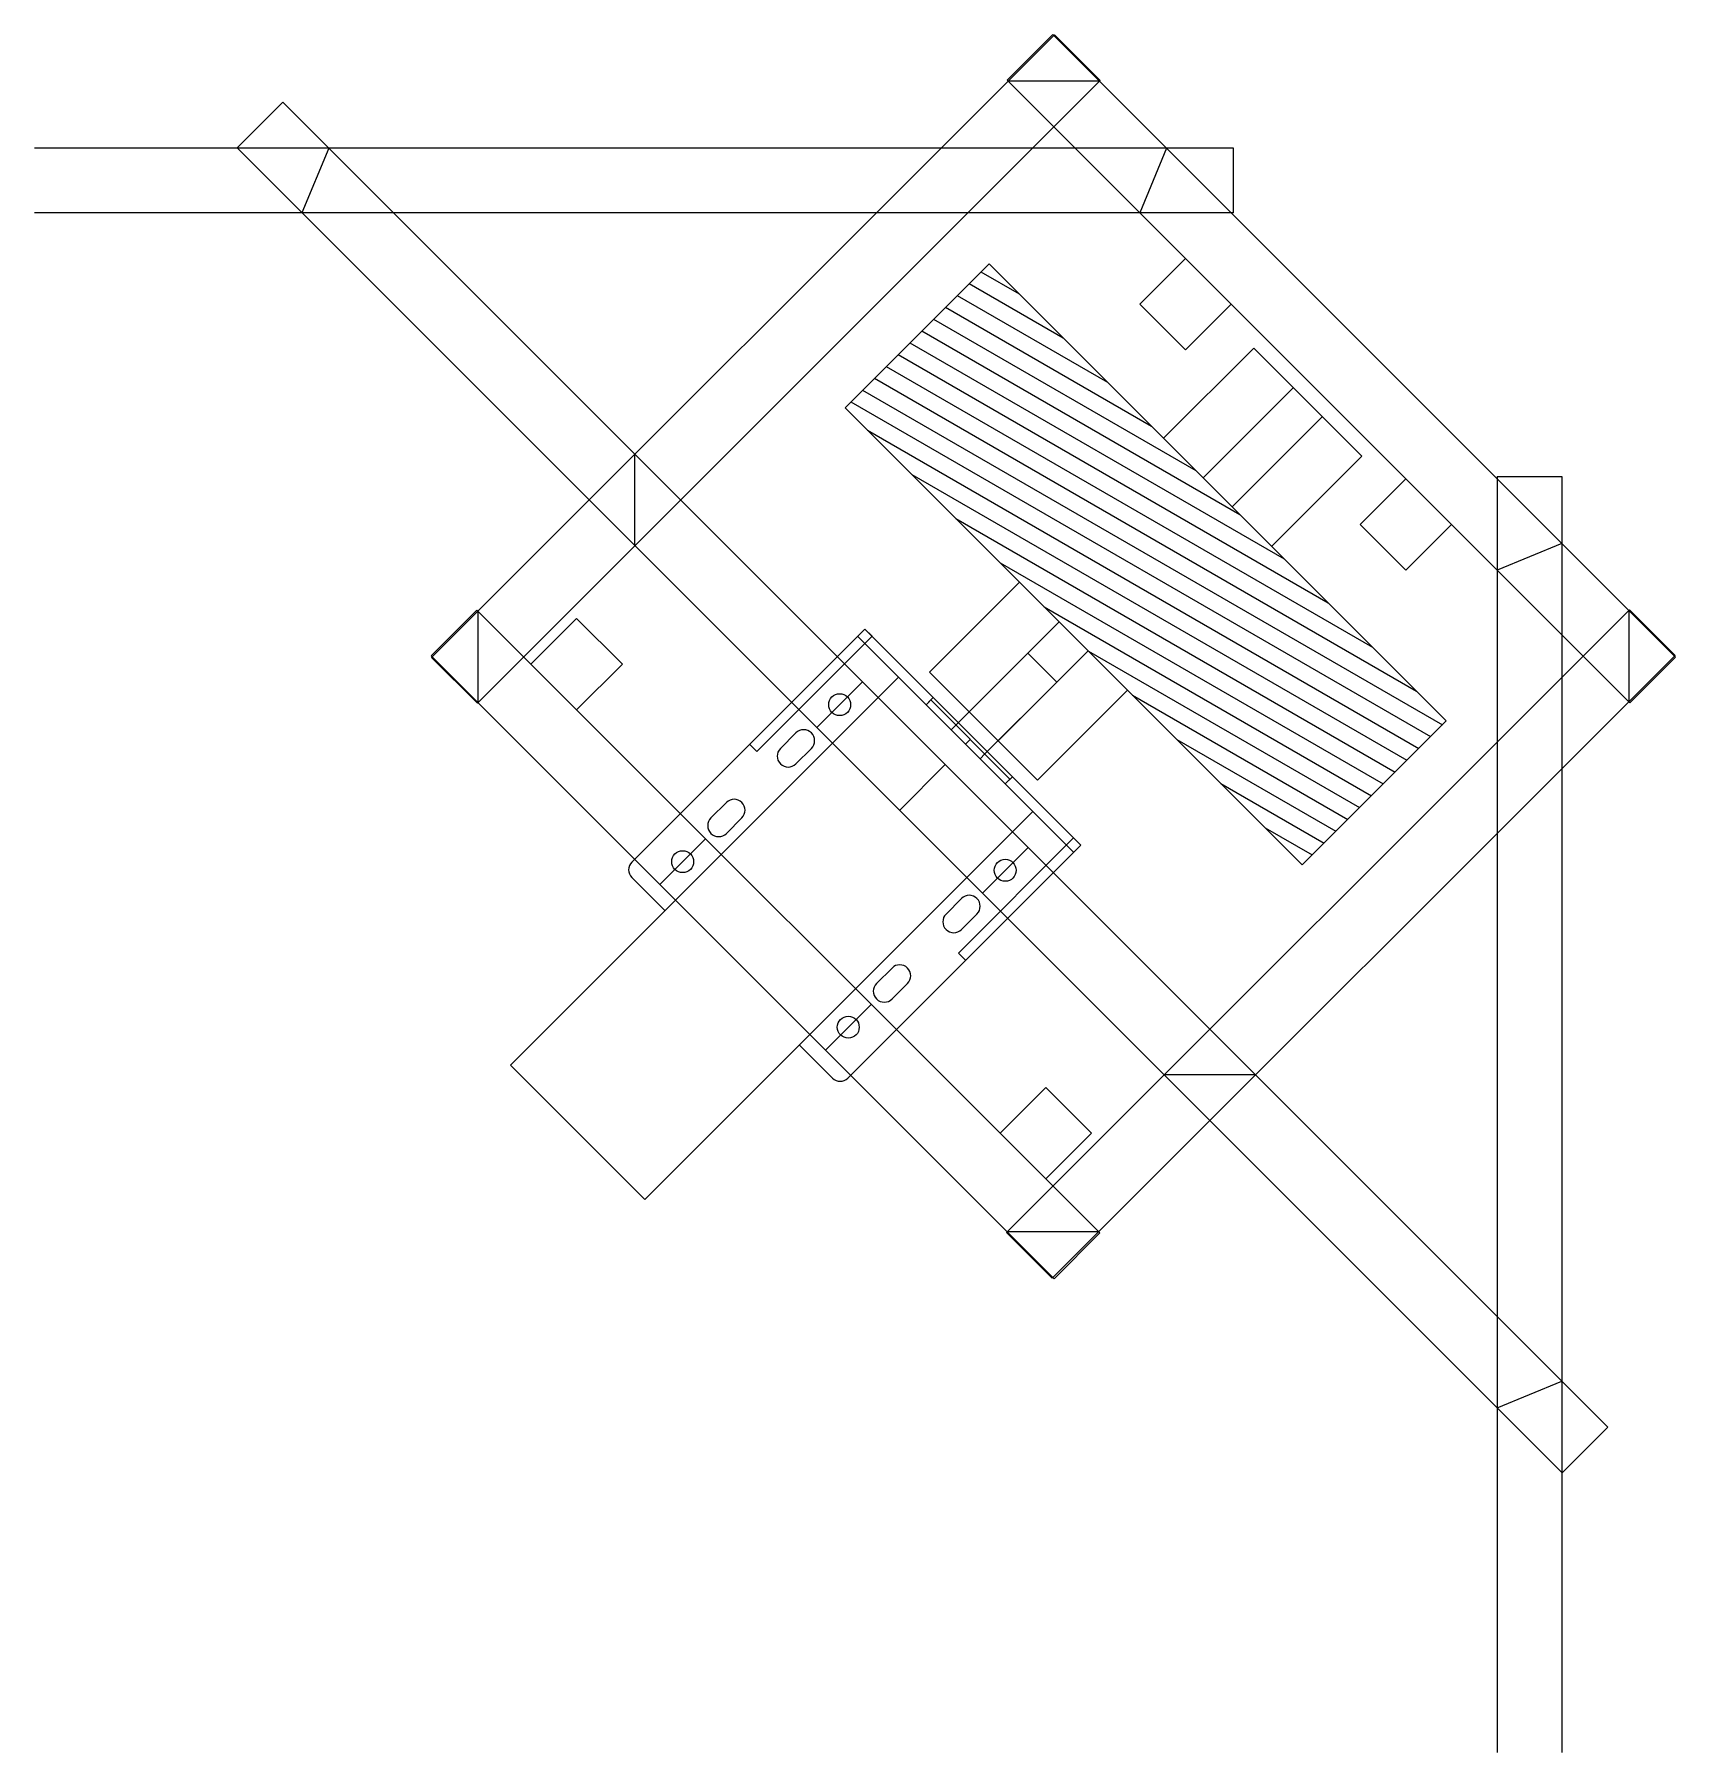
# Model space of a CAD drawing. Header units: millimetres. Extents: x -15418 to 43885, y -27590 to 23052.
# Drawn here: x 22750.9 to 23073.3, y 15086.7 to 15424.2 of the extents above; entities that cross this region are included whole.
import ezdxf

# ---------------------------------------------------------------- set-up
doc = ezdxf.new("R2010")
doc.units = ezdxf.units.MM
doc.header["$LTSCALE"] = 0.5
doc.layers.get('0').update_dxf_attribs({"lineweight": 5})
doc.layers.get('Defpoints').update_dxf_attribs({"color": 4})
for name, color, linetype in [('Layer1', 1, 'Continuous'), ('Layer2', 2, 'Continuous'), ('Layer3', 9, 'Continuous')]:
    doc.layers.add(name, color=color, linetype=linetype)
doc.layers.add('Layer5', color=51, linetype='Continuous', lineweight=5)

msp = doc.modelspace()

# ---------------------------------------------------------------- hatches: boundary and pattern name
at = {"layer": 'Defpoints'}
h = msp.add_hatch(dxfattribs=at)
h.set_pattern_fill('ANSI31', color=256, angle=465)
h.set_pattern_definition([(150, (22495.4547, 15372.122), (-1.5875, -2.74963), [])])
h.paths.add_polyline_path([(22999.9345, 15261.0862), (23028.2188, 15289.3704), (22938.4162, 15379.173), (22910.1319, 15350.8887)])

# ---------------------------------------------------------------- linework, layer by layer
for p, q in [((22910.1319, 15350.8887), (22938.4162, 15379.173)), ((22938.4162, 15379.173), (23028.2188, 15289.3704)), ((22938.4162, 15379.173), (23028.2188, 15289.3704)), ((22972.7109, 15344.8783), (22990.3886, 15362.556)), ((23011.6018, 15341.3428), (22990.3886, 15362.556)), ((22962.4578, 15355.1314), (23004.1771, 15313.4121)), ((23004.1771, 15313.4121), (22962.4578, 15355.1314)), ((22999.9345, 15261.0862), (22910.1319, 15350.8887)), ((22993.9241, 15323.6651), (23011.6018, 15341.3428)), ((22944.4266, 15316.5941), (22926.7489, 15298.9164)), ((22926.7489, 15298.9164), (22947.9622, 15277.7032)), ((22965.6398, 15295.3809), (22947.9622, 15277.7032)), ((23028.2188, 15289.3704), (22999.9345, 15261.0862))]:
    msp.add_line(p, q)
for p, q in [((22914.021, 15307.4017), (22868.2641, 15261.6448)), ((22915.4352, 15305.9875), (22892.8078, 15283.36)), ((22912.6068, 15305.9875), (22955.0332, 15263.5611)), ((22914.021, 15307.4017), (22956.4474, 15264.9753)), ((22914.021, 15307.4017), (22915.4352, 15305.9875)), ((22926.0418, 15292.5524), (22927.4561, 15293.9666)), ((22900.4799, 15287.0016), (22897.4394, 15283.9611)), ((22892.8078, 15283.36), (22891.3936, 15284.7743)), ((22903.5205, 15283.9611), (22900.4799, 15280.9205)), ((22941.5982, 15276.9961), (22943.0124, 15278.4103)), ((22886.8328, 15273.3545), (22883.7922, 15270.3139)), ((22889.8733, 15270.3139), (22886.8328, 15267.2734)), ((22955.0332, 15266.3895), (22932.4058, 15243.7621)), ((22956.4474, 15264.9753), (22955.0332, 15266.3895)), ((22910.6906, 15219.2184), (22956.4474, 15264.9753)), ((22868.2641, 15258.6042), (22874.7695, 15252.0988)), ((22933.0068, 15254.4747), (22929.9663, 15251.4342)), ((22936.0474, 15251.4342), (22933.0068, 15248.3936)), ((22932.4058, 15243.7621), (22933.82, 15242.3478)), ((22919.3597, 15240.8276), (22916.3191, 15237.787)), ((22922.4002, 15237.787), (22919.3597, 15234.7464)), ((22901.1446, 15225.7238), (22907.65, 15219.2184))]:
    msp.add_line(p, q, dxfattribs=at)
for centre in [(22909.0713, 15292.5524), (22878.2414, 15261.7226), (22941.5982, 15260.0255), (22910.7683, 15229.1957)]:
    msp.add_circle(centre, 2.15, dxfattribs=at)
for centre, start, end in [((22902.0002, 15285.4814), 315, 135), ((22898.9597, 15282.4408), 135, 315), ((22888.353, 15271.8342), 315, 135), ((22885.3125, 15268.7936), 135, 315), ((22869.7844, 15260.1245), 135, 225), ((22934.5271, 15252.9544), 315, 135), ((22931.4866, 15249.9139), 135, 315), ((22920.88, 15239.3073), 315, 135), ((22917.8394, 15236.2667), 135, 315), ((22909.1703, 15220.7387), 225, 315)]:
    msp.add_arc(centre, 2.15, start, end, dxfattribs=at)
at = {"layer": 'Layer1'}
for p, q in [((22828.9384, 15301.7978), (22951.2679, 15424.1273)), ((22951.2679, 15424.1273), (22960.2481, 15415.1471)), ((22837.9187, 15292.8176), (22960.2481, 15415.1471)), ((22960.1244, 15415.0233), (22942.1639, 15415.0233)), ((22799.7172, 15410.8867), (22790.737, 15401.9065)), ((23059.9325, 15150.6715), (22799.7172, 15410.8867)), ((23050.9523, 15141.6912), (22790.737, 15401.9065)), ((22808.731, 15401.873), (22803.4704, 15389.173)), ((22973.2747, 15401.873), (22968.0142, 15389.173)), ((22976.9944, 15380.1928), (22968.0142, 15371.2125)), ((22968.0142, 15371.2125), (22976.9944, 15362.2322)), ((22976.9944, 15362.2322), (22985.9747, 15371.2125)), ((22868.8723, 15323.7712), (22868.8723, 15341.7317)), ((23011.278, 15327.9487), (23020.2583, 15336.9289)), ((23038.2188, 15337.373), (23038.2188, 15086.713)), ((23050.9188, 15337.373), (23050.9188, 15086.713)), ((23020.2583, 15318.9684), (23011.278, 15327.9487)), ((23029.2385, 15327.9487), (23020.2583, 15318.9684)), ((23050.9188, 15324.2289), (23038.2188, 15318.9684)), ((22837.8303, 15311.114), (22828.85, 15302.1337)), ((22960.1597, 15188.7845), (22837.8303, 15311.114)), ((22838.0424, 15310.9018), (22838.0424, 15292.9413)), ((23064.1928, 15311.2024), (22941.8634, 15188.8729)), ((23064.0691, 15311.0786), (23064.0691, 15293.1181)), ((23073.1731, 15302.2221), (23064.1928, 15311.2024)), ((22946.053, 15302.6641), (22931.9108, 15288.5219)), ((22951.7098, 15297.0072), (22946.053, 15302.6641)), ((22951.1795, 15179.8043), (22828.85, 15302.1337)), ((22828.9384, 15301.7978), (22837.9187, 15292.8176)), ((23073.1731, 15302.2221), (22950.8436, 15179.8926)), ((22920.6325, 15297.9618), (22844.4064, 15221.7357)), ((22904.5811, 15288.0623), (22913.5614, 15297.0426)), ((22947.0076, 15271.5867), (22920.6325, 15297.9618)), ((22937.5677, 15282.8651), (22951.7098, 15297.0072)), ((22926.0418, 15292.5524), (22926.9611, 15293.4717)), ((22942.5174, 15277.9153), (22926.9611, 15293.4717)), ((22930.9916, 15287.6027), (22931.9108, 15288.5219)), ((22933.82, 15284.7743), (22934.7393, 15285.6935)), ((22936.6484, 15281.9458), (22937.5677, 15282.8651)), ((22929.8249, 15280.7791), (22920.8446, 15271.7988)), ((22941.5982, 15276.9961), (22942.5174, 15277.9153)), ((22947.0076, 15271.5867), (22870.7814, 15195.3606)), ((22873.7513, 15257.2324), (22882.7316, 15266.2127)), ((22937.1081, 15255.5354), (22946.0883, 15264.5156)), ((22906.2782, 15224.7055), (22915.2585, 15233.6858)), ((22870.7814, 15195.3606), (22844.4064, 15221.7357)), ((22990.7775, 15219.8265), (22972.817, 15219.8265)), ((22950.8436, 15179.8926), (22941.8634, 15188.8729)), ((22959.9476, 15188.9966), (22941.9871, 15188.9966)), ((22960.1597, 15188.7845), (22951.1795, 15179.8043)), ((23038.2188, 15154.4247), (23050.9188, 15159.6852)), ((23050.9523, 15141.6912), (23059.9325, 15150.6715))]:
    msp.add_line(p, q, dxfattribs=at)
at = {"layer": 'Layer2'}
for p, q in [((22980.4891, 15337.1002), (22998.1667, 15354.7778)), ((22986.1459, 15331.4433), (23003.8236, 15349.121)), ((22952.2048, 15308.8159), (22934.5271, 15291.1382)), ((22957.8616, 15303.159), (22940.184, 15285.4814))]:
    msp.add_line(p, q, dxfattribs=at)
at = {"layer": 'Layer3'}
for p, q in [((22986.4188, 15389.173), (22986.4188, 15401.873)), ((22848.4369, 15300.5074), (22857.4171, 15309.4876)), ((22857.4171, 15309.4876), (22866.3974, 15300.5074)), ((22866.3974, 15300.5074), (22857.4171, 15291.5271)), ((22949.5531, 15217.3516), (22940.5729, 15208.3714)), ((22958.5334, 15208.3714), (22949.5531, 15217.3516)), ((22949.5531, 15199.3911), (22958.5334, 15208.3714))]:
    msp.add_line(p, q, dxfattribs=at)
at = {"layer": 'Layer5'}
for p, q in [((22950.932, 15424.2157), (22941.9517, 15415.2355)), ((23073.2615, 15301.8862), (22950.932, 15424.2157)), ((23064.2812, 15292.906), (22941.9517, 15415.2355)), ((22986.4188, 15401.873), (22750.9188, 15401.873)), ((22986.4188, 15389.173), (22750.9188, 15389.173)), ((23038.2188, 15337.373), (23050.9188, 15337.373)), ((23073.2615, 15301.8862), (23064.2812, 15292.906)), ((22940.5729, 15208.3714), (22857.4171, 15291.5271))]:
    msp.add_line(p, q, dxfattribs=at)

doc.saveas('drawing.dxf')
